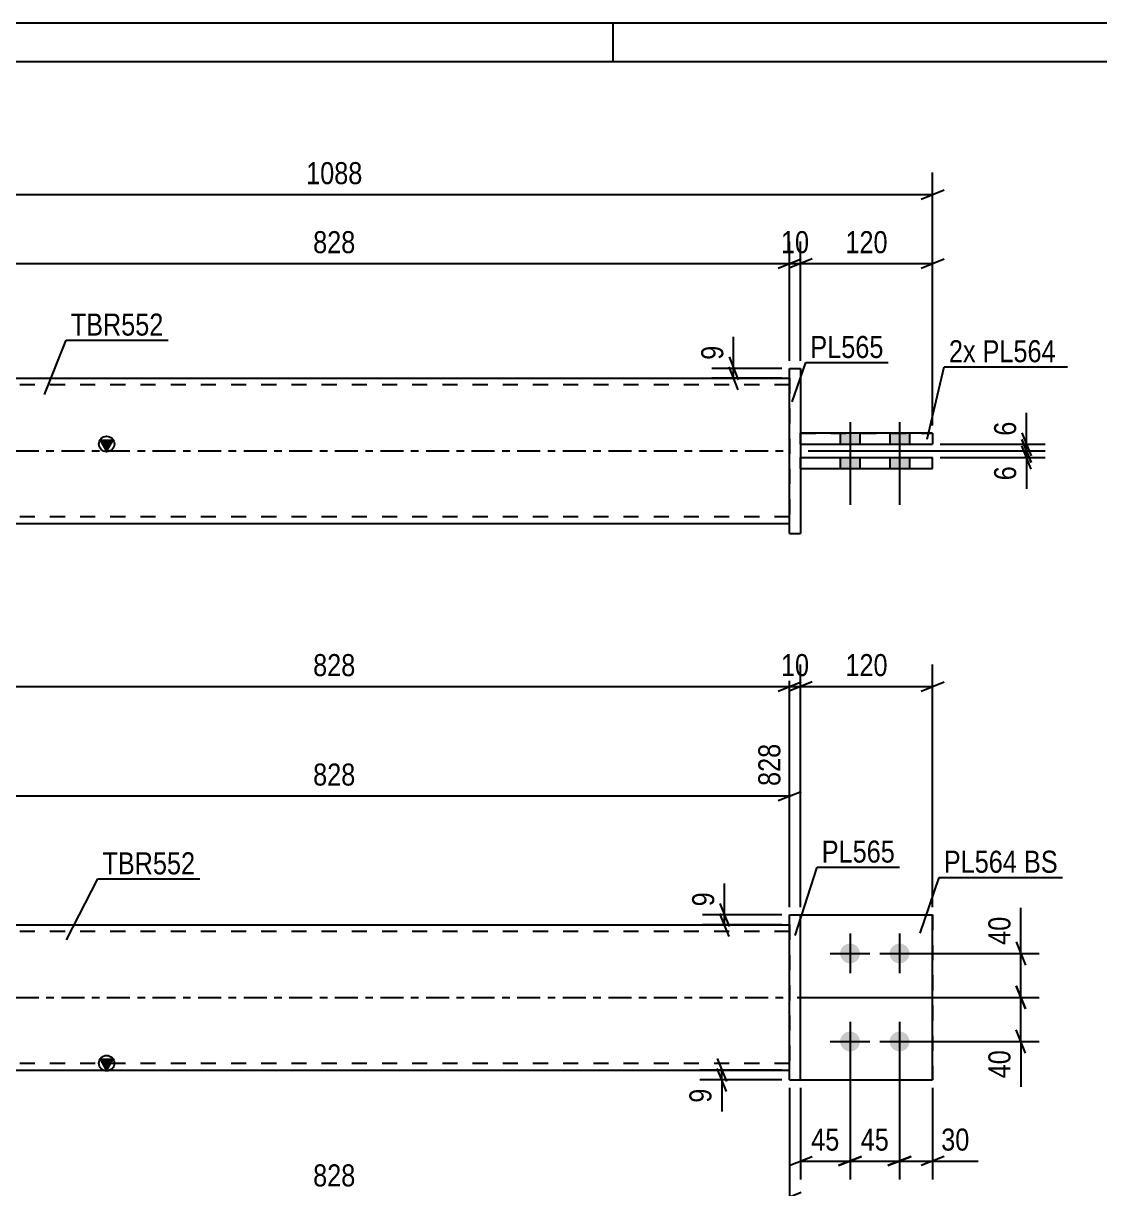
# Model space of a CAD drawing. Header units: millimetres. Extents: x 0 to 420, y 0 to 297.
# Drawn here: x 133.4 to 273.2, y 145.7 to 297 of the extents above; entities that cross this region are included whole.
import ezdxf

# ---------------------------------------------------------------- set-up
doc = ezdxf.new("R2010")
doc.units = ezdxf.units.MM
doc.linetypes.add('DXK_LINE_DOT2', pattern=[3.9198, 1.9599, -1.9599])
doc.linetypes.add('DXK_LINE_DOT3', pattern=[5.9187, 2.979, -0.9799, 0.9799, -0.9799])
doc.styles.add('Arial Narrow', font='ARIALN.TTF', dxfattribs={"height": 0.2})

# ---------------------------------------------------------------- blocks, each defined once
blk = doc.blocks.new('Unknown-585758322-1128')
at = {"color": 5, "linetype": 'Continuous'}
for p, q in [((420, 297), (0, 297)), ((210, 292), (210, 297)), ((415, 292), (5, 292))]:
    blk.add_line(p, q, dxfattribs=at)
blk = doc.blocks.new('Part-585758322-1925 - 1919')
at = {"color": 2, "linetype": 'Continuous'}
for p, q in [((234.33, 181.22), (251.47, 181.22)), ((251.47, 181.22), (251.47, 181.22)), ((251.47, 159.79), (251.47, 181.22)), ((234.33, 159.79), (251.47, 159.79))]:
    blk.add_line(p, q, dxfattribs=at)
at = {"color": 7, "linetype": 'DXK_LINE_DOT2'}
for p, q in [((234.33, 181.22), (251.47, 181.22)), ((234.33, 159.79), (234.33, 181.22)), ((251.47, 181.22), (251.47, 181.22)), ((234.33, 159.79), (234.33, 159.79)), ((234.33, 159.79), (251.47, 159.79))]:
    blk.add_line(p, q, dxfattribs=at)
blk = doc.blocks.new('Bolt-585758322-1928 - 1919')
at = {"linetype": 'Continuous'}
for points in [[(240.75, 177.51), (241.02, 177.48), (241.28, 177.39), (241.51, 177.26), (241.71, 177.08), (241.87, 176.86), (241.98, 176.62), (242.03, 176.35), (242.03, 176.09), (241.98, 175.82), (241.87, 175.58), (241.71, 175.36), (241.51, 175.18), (241.28, 175.05), (241.02, 174.96), (240.75, 174.93), (240.49, 174.96), (240.23, 175.05), (240, 175.18), (239.8, 175.36), (239.64, 175.58), (239.53, 175.82), (239.48, 176.09), (239.48, 176.35), (239.53, 176.62), (239.64, 176.86), (239.8, 177.08), (240, 177.26), (240.23, 177.39), (240.49, 177.48)], [(247.18, 177.51), (247.45, 177.48), (247.71, 177.39), (247.94, 177.26), (248.14, 177.08), (248.3, 176.86), (248.41, 176.62), (248.46, 176.35), (248.46, 176.09), (248.41, 175.82), (248.3, 175.58), (248.14, 175.36), (247.94, 175.18), (247.71, 175.05), (247.45, 174.96), (247.18, 174.93), (246.92, 174.96), (246.66, 175.05), (246.43, 175.18), (246.23, 175.36), (246.07, 175.58), (245.96, 175.82), (245.9, 176.09), (245.9, 176.35), (245.96, 176.62), (246.07, 176.86), (246.23, 177.08), (246.43, 177.26), (246.66, 177.39), (246.92, 177.48)], [(240.75, 166.08), (241.02, 166.05), (241.28, 165.97), (241.51, 165.83), (241.71, 165.65), (241.87, 165.43), (241.98, 165.19), (242.03, 164.93), (242.03, 164.66), (241.98, 164.39), (241.87, 164.15), (241.71, 163.93), (241.51, 163.75), (241.28, 163.62), (241.02, 163.53), (240.75, 163.51), (240.49, 163.53), (240.23, 163.62), (240, 163.75), (239.8, 163.93), (239.64, 164.15), (239.53, 164.39), (239.48, 164.66), (239.48, 164.93), (239.53, 165.19), (239.64, 165.43), (239.8, 165.65), (240, 165.83), (240.23, 165.97), (240.49, 166.05)], [(247.18, 166.08), (247.45, 166.05), (247.71, 165.97), (247.94, 165.83), (248.14, 165.65), (248.3, 165.43), (248.41, 165.19), (248.46, 164.93), (248.46, 164.66), (248.41, 164.39), (248.3, 164.15), (248.14, 163.93), (247.94, 163.75), (247.71, 163.62), (247.45, 163.53), (247.18, 163.51), (246.92, 163.53), (246.66, 163.62), (246.43, 163.75), (246.23, 163.93), (246.07, 164.15), (245.96, 164.39), (245.9, 164.66), (245.9, 164.93), (245.96, 165.19), (246.07, 165.43), (246.23, 165.65), (246.43, 165.83), (246.66, 165.97), (246.92, 166.05)]]:
    blk.add_hatch(color=1, dxfattribs=at).paths.add_polyline_path(points)
at = {"color": 1, "linetype": 'Continuous'}
for p, q in [((240.75, 178.79), (240.75, 173.65)), ((247.18, 178.79), (247.18, 173.65)), ((238.18, 176.22), (243.33, 176.22)), ((244.61, 176.22), (249.75, 176.22)), ((240.75, 167.36), (240.75, 162.22)), ((247.18, 167.36), (247.18, 162.22)), ((238.18, 164.79), (243.33, 164.79)), ((244.61, 164.79), (249.75, 164.79))]:
    blk.add_line(p, q, dxfattribs=at)
blk = doc.blocks.new('Part-585758322-1958 - 1919')
at = {"color": 2, "linetype": 'Continuous'}
for p, q in [((232.9, 181.22), (234.33, 181.22)), ((232.9, 159.79), (232.9, 181.22)), ((234.33, 159.79), (234.33, 181.22)), ((232.9, 159.79), (232.9, 159.79)), ((232.9, 159.79), (234.33, 159.79))]:
    blk.add_line(p, q, dxfattribs=at)
at = {"color": 7, "linetype": 'DXK_LINE_DOT2'}
for p, q in [((232.9, 181.22), (234.33, 181.22)), ((232.9, 159.79), (234.33, 159.79))]:
    blk.add_line(p, q, dxfattribs=at)
blk = doc.blocks.new('Part-585758322-1963 - 1919')
at = {"color": 7, "linetype": 'DXK_LINE_DOT2'}
for p, q in [((234.33, 181.22), (251.47, 181.22)), ((234.33, 159.79), (234.33, 181.22)), ((234.33, 181.22), (251.47, 181.22)), ((251.47, 181.22), (251.47, 181.22)), ((251.47, 181.22), (251.47, 159.79)), ((234.33, 159.79), (234.33, 159.79)), ((234.33, 159.79), (251.47, 159.79)), ((234.33, 159.79), (251.47, 159.79))]:
    blk.add_line(p, q, dxfattribs=at)
blk = doc.blocks.new('Part-585758322-1968 - 1919')
at = {"linetype": 'Continuous'}
blk.add_hatch(color=2, dxfattribs=at).paths.add_polyline_path([(144.23, 161.08), (143.43, 162.48), (145.03, 162.48)])
at = {"color": 2, "linetype": 'Continuous'}
for p, q in [((114.68, 179.93), (232.9, 179.93)), ((144.23, 161.08), (143.43, 162.48)), ((143.43, 162.48), (145.03, 162.48)), ((145.03, 162.48), (144.23, 161.08)), ((114.68, 161.08), (232.9, 161.08))]:
    blk.add_line(p, q, dxfattribs=at)
at = {"color": 7, "linetype": 'DXK_LINE_DOT2'}
for p, q in [((114.68, 161.08), (114.68, 179.93)), ((232.9, 179.08), (114.68, 179.08)), ((232.9, 179.93), (232.9, 161.08)), ((232.9, 161.93), (114.68, 161.93))]:
    blk.add_line(p, q, dxfattribs=at)
at = {"color": 7, "linetype": 'DXK_LINE_DOT3'}
blk.add_line((114.68, 170.51), (232.9, 170.51), dxfattribs=at)
at = {"color": 2, "linetype": 'Continuous'}
blk.add_circle((144.23, 161.98), 1, dxfattribs=at)
blk = doc.blocks.new('Part-585758322-2291 - 2280')
at = {"color": 2, "linetype": 'Continuous'}
for p, q in [((232.9, 252.19), (232.9, 252.19)), ((232.9, 230.76), (232.9, 252.19)), ((232.9, 252.19), (234.33, 252.19)), ((234.33, 252.19), (234.33, 252.19)), ((234.33, 252.19), (234.33, 230.76)), ((232.9, 230.76), (234.33, 230.76)), ((232.9, 230.76), (232.9, 230.76)), ((234.33, 230.76), (234.33, 230.76))]:
    blk.add_line(p, q, dxfattribs=at)
at = {"color": 7, "linetype": 'DXK_LINE_DOT2'}
for p, q in [((232.9, 252.19), (232.9, 252.19)), ((232.9, 252.19), (234.33, 252.19)), ((232.9, 230.76), (234.33, 230.76))]:
    blk.add_line(p, q, dxfattribs=at)
blk = doc.blocks.new('Part-585758322-2306 - 2280')
at = {"color": 2, "linetype": 'Continuous'}
for p, q in [((234.33, 240.62), (251.47, 240.62)), ((234.33, 239.19), (234.33, 240.62)), ((251.47, 239.19), (251.47, 240.62)), ((234.33, 239.19), (234.33, 239.19)), ((234.33, 239.19), (251.47, 239.19))]:
    blk.add_line(p, q, dxfattribs=at)
at = {"color": 7, "linetype": 'DXK_LINE_DOT2'}
for p, q in [((234.33, 240.62), (251.47, 240.62)), ((234.33, 239.19), (251.47, 239.19))]:
    blk.add_line(p, q, dxfattribs=at)
blk = doc.blocks.new('Part-585758322-2301 - 2280')
at = {"linetype": 'Continuous'}
blk.add_hatch(color=2, dxfattribs=at).paths.add_polyline_path([(144.23, 241.47), (143.43, 242.87), (145.03, 242.87)])
at = {"color": 2, "linetype": 'Continuous'}
for p, q in [((114.68, 250.9), (232.9, 250.9)), ((144.23, 241.47), (143.43, 242.87)), ((143.43, 242.87), (145.03, 242.87)), ((145.03, 242.87), (144.23, 241.47)), ((114.68, 232.04), (232.9, 232.04))]:
    blk.add_line(p, q, dxfattribs=at)
at = {"color": 7, "linetype": 'DXK_LINE_DOT2'}
for p, q in [((114.68, 250.9), (114.68, 232.04)), ((232.9, 250.04), (114.68, 250.04)), ((232.9, 250.9), (232.9, 232.04)), ((232.9, 232.9), (114.68, 232.9))]:
    blk.add_line(p, q, dxfattribs=at)
at = {"color": 7, "linetype": 'DXK_LINE_DOT3'}
blk.add_line((114.68, 241.47), (232.9, 241.47), dxfattribs=at)
at = {"color": 2, "linetype": 'Continuous'}
blk.add_circle((144.23, 242.37), 1, dxfattribs=at)
blk = doc.blocks.new('Part-585758322-2311 - 2280')
at = {"color": 2, "linetype": 'Continuous'}
for p, q in [((251.47, 243.76), (234.33, 243.76)), ((234.33, 242.33), (234.33, 243.76)), ((251.47, 243.76), (251.47, 242.33)), ((234.33, 242.33), (234.33, 242.33)), ((234.33, 242.33), (251.47, 242.33))]:
    blk.add_line(p, q, dxfattribs=at)
at = {"color": 7, "linetype": 'DXK_LINE_DOT2'}
for p, q in [((234.33, 243.76), (234.33, 243.76)), ((234.33, 243.76), (251.47, 243.76)), ((251.47, 243.76), (251.47, 243.76)), ((234.33, 242.33), (251.47, 242.33))]:
    blk.add_line(p, q, dxfattribs=at)
blk = doc.blocks.new('Bolt-585758322-2323 - 2280')
at = {"linetype": 'Continuous'}
for points in [[(242.04, 243.76), (239.47, 243.76), (239.47, 242.33), (242.04, 242.33)], [(242.04, 243.76), (239.47, 243.76), (239.47, 242.33), (242.04, 242.33)], [(248.47, 243.76), (245.9, 243.76), (245.9, 242.33), (248.47, 242.33)], [(248.47, 243.76), (245.9, 243.76), (245.9, 242.33), (248.47, 242.33)], [(242.04, 240.62), (239.47, 240.62), (239.47, 239.19), (242.04, 239.19)], [(242.04, 240.62), (239.47, 240.62), (239.47, 239.19), (242.04, 239.19)], [(248.47, 240.62), (245.9, 240.62), (245.9, 239.19), (248.47, 239.19)], [(248.47, 240.62), (245.9, 240.62), (245.9, 239.19), (248.47, 239.19)]]:
    blk.add_hatch(color=1, dxfattribs=at).paths.add_polyline_path(points)
at = {"color": 1, "linetype": 'Continuous'}
for p, q in [((240.75, 245.19), (240.75, 234.47)), ((240.75, 245.19), (240.75, 234.47)), ((247.18, 245.19), (247.18, 234.47)), ((247.18, 245.19), (247.18, 234.47)), ((239.47, 243.76), (239.47, 242.33)), ((239.47, 243.76), (239.47, 242.33)), ((242.04, 243.76), (242.04, 242.33)), ((242.04, 243.76), (242.04, 242.33)), ((245.9, 243.76), (245.9, 242.33)), ((245.9, 243.76), (245.9, 242.33)), ((248.47, 243.76), (248.47, 242.33)), ((248.47, 243.76), (248.47, 242.33)), ((239.47, 240.62), (239.47, 239.19)), ((239.47, 240.62), (239.47, 239.19)), ((242.04, 240.62), (242.04, 239.19)), ((242.04, 240.62), (242.04, 239.19)), ((245.9, 240.62), (245.9, 239.19)), ((245.9, 240.62), (245.9, 239.19)), ((248.47, 240.62), (248.47, 239.19)), ((248.47, 240.62), (248.47, 239.19))]:
    blk.add_line(p, q, dxfattribs=at)
blk = doc.blocks.new('StraightDimension-585758322-2059 - 1919')
at = {"color": 7, "linetype": 'Continuous'}
for p, q in [((223.86, 182.72), (225.06, 179.72)), ((231.9, 181.22), (221.61, 181.22)), ((225.06, 178.43), (223.86, 181.43)), ((224.46, 179.93), (224.46, 181.22)), ((231.9, 179.93), (221.61, 179.93))]:
    blk.add_line(p, q, dxfattribs=at)
at = {"color": 0}
blk.add_wipeout([(223.71, 184.77), (219.51, 184.77), (219.51, 181.74), (223.71, 181.74)], dxfattribs=at)
at = {"color": 7, "linetype": 'Continuous'}
blk.add_line((224.46, 181.22), (224.46, 185.3), dxfattribs=at)
blk.add_line((224.46, 181.22), (224.46, 185.3), dxfattribs=at)
at = {"color": 3, "style": 'Arial Narrow'}
blk.add_text('9', height=2.86, rotation=90.0002, dxfattribs=at).set_placement((223.11, 182.34))
blk = doc.blocks.new('StraightDimension-585758322-2189 - 1919')
at = {"color": 7, "linetype": 'Continuous'}
for p, q in [((114.68, 158.79), (114.68, 141.49)), ((232.9, 158.79), (232.9, 137.84)), ((116.18, 145.22), (113.18, 144.02)), ((114.68, 144.62), (232.9, 144.62)), ((231.4, 144.02), (234.4, 145.22))]:
    blk.add_line(p, q, dxfattribs=at)
at = {"color": 0}
blk.add_wipeout([(177.13, 145.37), (177.13, 149.57), (170.44, 149.57), (170.44, 145.37)], dxfattribs=at)
at = {"color": 0, "linetype": 'Continuous'}
for points in [[(114.08, 143.92), (109.88, 143.92), (109.88, 140.89), (114.08, 140.89)], [(232.3, 143.92), (228.1, 143.92), (228.1, 137.24), (232.3, 137.24)]]:
    blk.add_wipeout(points, dxfattribs=at)
at = {"color": 3, "style": 'Arial Narrow'}
blk.add_text('828', height=2.863, dxfattribs=at).set_placement((171.04, 145.97))
at = {"color": 3, "linetype": 'Continuous', "style": 'Arial Narrow'}
for s, height, p in [('0', 2.86, (113.48, 141.49)), ('828', 2.863, (231.7, 137.84))]:
    blk.add_text(s, height=height, rotation=90.0002, dxfattribs=at).set_placement(p)
blk = doc.blocks.new('StraightDimension-585758322-2121 - 1919')
at = {"color": 7, "linetype": 'Continuous'}
for p, q in [((247.18, 163.79), (247.18, 146.87)), ((251.47, 158.79), (251.47, 146.87)), ((245.68, 148.67), (248.68, 149.87)), ((252.97, 149.87), (249.97, 148.67)), ((247.18, 149.27), (251.47, 149.27))]:
    blk.add_line(p, q, dxfattribs=at)
at = {"color": 0}
blk.add_wipeout([(256.85, 150.02), (256.85, 154.22), (251.99, 154.22), (251.99, 150.02)], dxfattribs=at)
at = {"color": 7, "linetype": 'Continuous'}
blk.add_line((251.47, 149.27), (257.37, 149.27), dxfattribs=at)
blk.add_line((251.47, 149.27), (257.37, 149.27), dxfattribs=at)
at = {"color": 3, "style": 'Arial Narrow'}
blk.add_text('30', height=2.863, dxfattribs=at).set_placement((252.59, 150.62))
blk = doc.blocks.new('StraightDimension-585758322-2010 - 1919')
at = {"color": 7, "linetype": 'Continuous'}
for p, q in [((114.68, 182.22), (114.68, 213.73)), ((232.9, 182.22), (232.9, 213.73)), ((116.18, 211.48), (113.18, 210.28)), ((114.68, 210.88), (232.9, 210.88)), ((231.4, 210.28), (234.4, 211.48))]:
    blk.add_line(p, q, dxfattribs=at)
at = {"color": 0}
blk.add_wipeout([(177.13, 211.63), (177.13, 215.83), (170.44, 215.83), (170.44, 211.63)], dxfattribs=at)
at = {"color": 3, "style": 'Arial Narrow'}
blk.add_text('828', height=2.863, dxfattribs=at).set_placement((171.04, 212.23))
blk = doc.blocks.new('StraightDimension-585758322-2019 - 1919')
at = {"color": 7, "linetype": 'Continuous'}
for p, q in [((232.9, 182.22), (232.9, 213.73)), ((234.33, 182.22), (234.33, 213.73)), ((231.4, 210.28), (234.4, 211.48)), ((235.83, 211.48), (232.83, 210.28)), ((232.9, 210.88), (234.33, 210.88))]:
    blk.add_line(p, q, dxfattribs=at)
at = {"color": 0}
blk.add_wipeout([(236.04, 211.63), (236.04, 215.83), (231.18, 215.83), (231.18, 211.63)], dxfattribs=at)
at = {"color": 3, "style": 'Arial Narrow'}
blk.add_text('10', height=2.863, dxfattribs=at).set_placement((231.78, 212.23))
blk = doc.blocks.new('StraightDimension-585758322-2036 - 1919')
at = {"color": 7, "linetype": 'Continuous'}
for p, q in [((234.33, 182.22), (234.33, 213.73)), ((251.47, 182.22), (251.47, 213.73)), ((235.83, 211.48), (232.83, 210.28)), ((234.33, 210.88), (251.47, 210.88)), ((249.97, 210.28), (252.97, 211.48))]:
    blk.add_line(p, q, dxfattribs=at)
at = {"color": 0}
blk.add_wipeout([(246.24, 211.63), (246.24, 215.83), (239.55, 215.83), (239.55, 211.63)], dxfattribs=at)
at = {"color": 3, "style": 'Arial Narrow'}
blk.add_text('120', height=2.863, dxfattribs=at).set_placement((240.15, 212.23))
blk = doc.blocks.new('StraightDimension-585758322-2066 - 1919')
at = {"color": 7, "linetype": 'Continuous'}
for p, q in [((262.33, 177.72), (263.53, 174.72)), ((248.18, 176.22), (265.33, 176.22)), ((262.93, 170.51), (262.93, 176.22)), ((263.53, 169.01), (262.33, 172.01)), ((233.9, 170.51), (265.33, 170.51))]:
    blk.add_line(p, q, dxfattribs=at)
at = {"color": 0}
blk.add_wipeout([(262.18, 181.6), (257.98, 181.6), (257.98, 176.74), (262.18, 176.74)], dxfattribs=at)
at = {"color": 7, "linetype": 'Continuous'}
blk.add_line((262.93, 176.22), (262.93, 182.13), dxfattribs=at)
blk.add_line((262.93, 176.22), (262.93, 182.13), dxfattribs=at)
at = {"color": 3, "style": 'Arial Narrow'}
blk.add_text('40', height=2.863, rotation=90.0002, dxfattribs=at).set_placement((261.58, 177.34))
blk = doc.blocks.new('StraightDimension-585758322-2081 - 1919')
at = {"color": 7, "linetype": 'Continuous'}
for p, q in [((262.33, 172.01), (263.53, 169.01)), ((233.9, 170.51), (265.33, 170.51)), ((262.93, 164.79), (262.93, 170.51)), ((263.53, 163.29), (262.33, 166.29)), ((248.18, 164.79), (265.33, 164.79))]:
    blk.add_line(p, q, dxfattribs=at)
at = {"color": 0}
blk.add_wipeout([(262.18, 164.27), (257.98, 164.27), (257.98, 159.41), (262.18, 159.41)], dxfattribs=at)
at = {"color": 7, "linetype": 'Continuous'}
blk.add_line((262.93, 164.79), (262.93, 158.88), dxfattribs=at)
blk.add_line((262.93, 164.79), (262.93, 158.88), dxfattribs=at)
at = {"color": 3, "style": 'Arial Narrow'}
blk.add_text('40', height=2.863, rotation=90.0002, dxfattribs=at).set_placement((261.58, 160.01))
blk = doc.blocks.new('StraightDimension-585758322-2095 - 1919')
at = {"color": 7, "linetype": 'Continuous'}
for p, q in [((240.75, 163.79), (240.75, 146.87)), ((234.33, 158.79), (234.33, 146.87)), ((232.83, 148.67), (235.83, 149.87)), ((242.25, 149.87), (239.25, 148.67)), ((234.33, 149.27), (240.75, 149.27))]:
    blk.add_line(p, q, dxfattribs=at)
at = {"color": 0}
blk.add_wipeout([(239.97, 150.02), (239.97, 154.22), (235.11, 154.22), (235.11, 150.02)], dxfattribs=at)
at = {"color": 3, "style": 'Arial Narrow'}
blk.add_text('45', height=2.863, dxfattribs=at).set_placement((235.71, 150.62))
blk = doc.blocks.new('StraightDimension-585758322-2111 - 1919')
at = {"color": 7, "linetype": 'Continuous'}
for p, q in [((240.75, 163.79), (240.75, 146.87)), ((247.18, 163.79), (247.18, 146.87)), ((239.25, 148.67), (242.25, 149.87)), ((248.68, 149.87), (245.68, 148.67)), ((240.75, 149.27), (247.18, 149.27))]:
    blk.add_line(p, q, dxfattribs=at)
at = {"color": 0}
blk.add_wipeout([(246.4, 150.02), (246.4, 154.22), (241.54, 154.22), (241.54, 150.02)], dxfattribs=at)
at = {"color": 3, "style": 'Arial Narrow'}
blk.add_text('45', height=2.863, dxfattribs=at).set_placement((242.14, 150.62))
blk = doc.blocks.new('StraightDimension-585758322-2135 - 1919')
at = {"color": 7, "linetype": 'Continuous'}
for p, q in [((223.5, 162.58), (224.7, 159.58)), ((231.9, 161.08), (221.25, 161.08)), ((224.7, 158.29), (223.5, 161.29)), ((224.1, 159.79), (224.1, 161.08)), ((231.9, 159.79), (221.25, 159.79))]:
    blk.add_line(p, q, dxfattribs=at)
at = {"color": 0}
blk.add_wipeout([(223.35, 159.27), (219.15, 159.27), (219.15, 156.24), (223.35, 156.24)], dxfattribs=at)
at = {"color": 7, "linetype": 'Continuous'}
blk.add_line((224.1, 159.79), (224.1, 155.71), dxfattribs=at)
blk.add_line((224.1, 159.79), (224.1, 155.71), dxfattribs=at)
at = {"color": 3, "style": 'Arial Narrow'}
blk.add_text('9', height=2.86, rotation=90.0002, dxfattribs=at).set_placement((222.75, 156.84))
blk = doc.blocks.new('StraightDimension-585758322-2225 - 1919')
at = {"color": 7, "linetype": 'Continuous'}
for p, q in [((232.9, 182.22), (232.9, 203.45)), ((114.68, 180.93), (114.68, 199.79)), ((116.18, 197.27), (113.18, 196.07)), ((231.4, 196.07), (234.4, 197.27)), ((114.68, 196.67), (232.9, 196.67))]:
    blk.add_line(p, q, dxfattribs=at)
at = {"color": 0, "linetype": 'Continuous'}
for points in [[(232.3, 204.05), (228.1, 204.05), (228.1, 197.37), (232.3, 197.37)], [(114.08, 200.39), (109.88, 200.39), (109.88, 197.37), (114.08, 197.37)]]:
    blk.add_wipeout(points, dxfattribs=at)
at = {"color": 0}
blk.add_wipeout([(177.13, 197.42), (177.13, 201.62), (170.44, 201.62), (170.44, 197.42)], dxfattribs=at)
at = {"color": 3, "linetype": 'Continuous', "style": 'Arial Narrow'}
for s, height, p in [('828', 2.863, (231.7, 197.97)), ('0', 2.86, (113.48, 197.97))]:
    blk.add_text(s, height=height, rotation=90.0002, dxfattribs=at).set_placement(p)
at = {"color": 3, "style": 'Arial Narrow'}
blk.add_text('828', height=2.863, dxfattribs=at).set_placement((171.04, 198.02))
blk = doc.blocks.new('StraightDimension-585758322-2422 - 2280')
at = {"color": 7, "linetype": 'Continuous'}
for p, q in [((96.11, 244.76), (96.11, 277.61)), ((251.47, 244.76), (251.47, 277.61)), ((97.61, 275.36), (94.61, 274.16)), ((96.11, 274.76), (251.47, 274.76)), ((249.97, 274.16), (252.97, 275.36))]:
    blk.add_line(p, q, dxfattribs=at)
at = {"color": 0}
blk.add_wipeout([(178.04, 275.51), (178.04, 279.71), (169.53, 279.71), (169.53, 275.51)], dxfattribs=at)
at = {"color": 3, "style": 'Arial Narrow'}
blk.add_text('1088', height=2.863, dxfattribs=at).set_placement((170.13, 276.11))
blk = doc.blocks.new('StraightDimension-585758322-2381 - 2280')
at = {"color": 7, "linetype": 'Continuous'}
for p, q in [((232.9, 253.19), (232.9, 268.65)), ((234.33, 253.19), (234.33, 268.65)), ((231.4, 265.2), (234.4, 266.4)), ((235.83, 266.4), (232.83, 265.2)), ((232.9, 265.8), (234.33, 265.8))]:
    blk.add_line(p, q, dxfattribs=at)
at = {"color": 0}
blk.add_wipeout([(236.04, 266.55), (236.04, 270.75), (231.18, 270.75), (231.18, 266.55)], dxfattribs=at)
at = {"color": 3, "style": 'Arial Narrow'}
blk.add_text('10', height=2.863, dxfattribs=at).set_placement((231.78, 267.15))
blk = doc.blocks.new('StraightDimension-585758322-2341 - 2280')
at = {"color": 7, "linetype": 'Continuous'}
for p, q in [((263.07, 242.97), (264.27, 239.97)), ((235.33, 241.47), (266.07, 241.47)), ((252.47, 240.62), (266.07, 240.62)), ((264.27, 239.12), (263.07, 242.12)), ((263.67, 240.62), (263.67, 241.47))]:
    blk.add_line(p, q, dxfattribs=at)
at = {"color": 0}
blk.add_wipeout([(262.92, 240.09), (258.72, 240.09), (258.72, 237.06), (262.92, 237.06)], dxfattribs=at)
at = {"color": 7, "linetype": 'Continuous'}
blk.add_line((263.67, 240.62), (263.67, 236.54), dxfattribs=at)
blk.add_line((263.67, 240.62), (263.67, 236.54), dxfattribs=at)
at = {"color": 3, "style": 'Arial Narrow'}
blk.add_text('6', height=2.86, rotation=90.0002, dxfattribs=at).set_placement((262.32, 237.66))
blk = doc.blocks.new('StraightDimension-585758322-2350 - 2280')
at = {"color": 7, "linetype": 'Continuous'}
for p, q in [((263.07, 243.83), (264.27, 240.83)), ((252.47, 242.33), (266.07, 242.33)), ((264.27, 239.97), (263.07, 242.97)), ((263.67, 241.47), (263.67, 242.33)), ((235.33, 241.47), (266.07, 241.47))]:
    blk.add_line(p, q, dxfattribs=at)
at = {"color": 0}
blk.add_wipeout([(262.92, 245.88), (258.72, 245.88), (258.72, 242.85), (262.92, 242.85)], dxfattribs=at)
at = {"color": 7, "linetype": 'Continuous'}
blk.add_line((263.67, 242.33), (263.67, 246.41), dxfattribs=at)
blk.add_line((263.67, 242.33), (263.67, 246.41), dxfattribs=at)
at = {"color": 3, "style": 'Arial Narrow'}
blk.add_text('6', height=2.86, rotation=90.0002, dxfattribs=at).set_placement((262.32, 243.45))
blk = doc.blocks.new('StraightDimension-585758322-2360 - 2280')
at = {"color": 7, "linetype": 'Continuous'}
for p, q in [((225.04, 253.69), (226.24, 250.69)), ((231.9, 252.19), (222.79, 252.19)), ((226.24, 249.4), (225.04, 252.4)), ((225.64, 250.9), (225.64, 252.19)), ((231.9, 250.9), (222.79, 250.9))]:
    blk.add_line(p, q, dxfattribs=at)
at = {"color": 0}
blk.add_wipeout([(224.89, 255.74), (220.69, 255.74), (220.69, 252.71), (224.89, 252.71)], dxfattribs=at)
at = {"color": 7, "linetype": 'Continuous'}
blk.add_line((225.64, 252.19), (225.64, 256.27), dxfattribs=at)
blk.add_line((225.64, 252.19), (225.64, 256.27), dxfattribs=at)
at = {"color": 3, "style": 'Arial Narrow'}
blk.add_text('9', height=2.86, rotation=90.0002, dxfattribs=at).set_placement((224.29, 253.31))
blk = doc.blocks.new('StraightDimension-585758322-2371 - 2280')
at = {"color": 7, "linetype": 'Continuous'}
for p, q in [((234.33, 253.19), (234.33, 268.65)), ((251.47, 244.76), (251.47, 268.65)), ((235.83, 266.4), (232.83, 265.2)), ((249.97, 265.2), (252.97, 266.4)), ((234.33, 265.8), (251.47, 265.8))]:
    blk.add_line(p, q, dxfattribs=at)
at = {"color": 0}
blk.add_wipeout([(246.24, 266.55), (246.24, 270.75), (239.55, 270.75), (239.55, 266.55)], dxfattribs=at)
at = {"color": 3, "style": 'Arial Narrow'}
blk.add_text('120', height=2.863, dxfattribs=at).set_placement((240.15, 267.15))
blk = doc.blocks.new('StraightDimension-585758322-2391 - 2280')
at = {"color": 7, "linetype": 'Continuous'}
for p, q in [((114.68, 253.19), (114.68, 268.65)), ((232.9, 253.19), (232.9, 268.65)), ((116.18, 266.4), (113.18, 265.2)), ((231.4, 265.2), (234.4, 266.4)), ((114.68, 265.8), (232.9, 265.8))]:
    blk.add_line(p, q, dxfattribs=at)
at = {"color": 0}
blk.add_wipeout([(177.13, 266.55), (177.13, 270.75), (170.44, 270.75), (170.44, 266.55)], dxfattribs=at)
at = {"color": 3, "style": 'Arial Narrow'}
blk.add_text('828', height=2.863, dxfattribs=at).set_placement((171.04, 267.15))
blk = doc.blocks.new('Mark-585758322-1954 - 1919')
at = {"color": 0}
blk.add_wipeout([(246.59, 188.02), (246.59, 191.02), (237.08, 191.02), (237.08, 188.02)], dxfattribs=at)
blk.add_wipeout([(246.59, 188.02), (246.59, 191.02), (237.08, 191.02), (237.08, 188.02)], dxfattribs=at)
at = {"color": 30, "linetype": 'Continuous'}
for p, q in [((233.63, 178.54), (236.48, 187.42)), ((236.48, 187.42), (247.19, 187.42))]:
    blk.add_line(p, q, dxfattribs=at)
at = {"color": 3, "style": 'Arial Narrow'}
blk.add_text('PL565', height=2.863, dxfattribs=at).set_placement((237.08, 188.02))
blk = doc.blocks.new('Mark-585758322-1964 - 1919')
at = {"color": 0}
blk.add_wipeout([(155.74, 186.49), (155.74, 189.49), (143.68, 189.49), (143.68, 186.49)], dxfattribs=at)
blk.add_wipeout([(155.74, 186.49), (155.74, 189.49), (143.68, 189.49), (143.68, 186.49)], dxfattribs=at)
at = {"color": 30, "linetype": 'Continuous'}
for p, q in [((139, 177.99), (143.08, 185.89)), ((143.08, 185.89), (156.34, 185.89))]:
    blk.add_line(p, q, dxfattribs=at)
at = {"color": 3, "style": 'Arial Narrow'}
blk.add_text('TBR552', height=2.863, dxfattribs=at).set_placement((143.68, 186.49))
blk = doc.blocks.new('MarkSet-585758322-2271 - 1919')
at = {"color": 0}
for points in [[(262.44, 186.7), (262.44, 189.7), (252.93, 189.7), (252.93, 186.7)], [(267.72, 186.7), (267.72, 189.7), (263.34, 189.7), (263.34, 186.7)]]:
    blk.add_wipeout(points, dxfattribs=at)
for points in [[(262.44, 186.7), (262.44, 189.7), (252.93, 189.7), (252.93, 186.7)], [(267.72, 186.7), (267.72, 189.7), (263.34, 189.7), (263.34, 186.7)]]:
    blk.add_wipeout(points, dxfattribs=at)
at = {"color": 30, "linetype": 'Continuous'}
for p, q in [((249.84, 178.86), (252.33, 186.1)), ((252.33, 186.1), (268.32, 186.1))]:
    blk.add_line(p, q, dxfattribs=at)
at = {"color": 3, "style": 'Arial Narrow'}
for s, p in [('PL564', (252.93, 186.7)), ('BS', (263.34, 186.7))]:
    blk.add_text(s, height=2.863, dxfattribs=at).set_placement(p)
blk = doc.blocks.new('Mark-585758322-2287 - 2280')
at = {"color": 0}
blk.add_wipeout([(245.1, 253.54), (245.1, 256.54), (235.6, 256.54), (235.6, 253.54)], dxfattribs=at)
blk.add_wipeout([(245.1, 253.54), (245.1, 256.54), (235.6, 256.54), (235.6, 253.54)], dxfattribs=at)
at = {"color": 30, "linetype": 'Continuous'}
for p, q in [((233.22, 247.86), (235, 252.94)), ((235, 252.94), (245.7, 252.94))]:
    blk.add_line(p, q, dxfattribs=at)
at = {"color": 3, "style": 'Arial Narrow'}
blk.add_text('PL565', height=2.863, dxfattribs=at).set_placement((235.6, 253.54))
blk = doc.blocks.new('Mark-585758322-2297 - 2280')
at = {"color": 0}
blk.add_wipeout([(151.62, 256.45), (151.62, 259.45), (139.56, 259.45), (139.56, 256.45)], dxfattribs=at)
blk.add_wipeout([(151.62, 256.45), (151.62, 259.45), (139.56, 259.45), (139.56, 256.45)], dxfattribs=at)
at = {"color": 30, "linetype": 'Continuous'}
for p, q in [((136.14, 248.78), (138.96, 255.85)), ((138.96, 255.85), (152.22, 255.85))]:
    blk.add_line(p, q, dxfattribs=at)
at = {"color": 3, "style": 'Arial Narrow'}
blk.add_text('TBR552', height=2.863, dxfattribs=at).set_placement((139.56, 256.45))
blk = doc.blocks.new('MarkSet-585758322-2526 - 2280')
at = {"color": 0}
for points in [[(257.06, 252.99), (257.06, 255.99), (253.59, 255.99), (253.59, 252.99)], [(267.47, 252.99), (267.47, 255.99), (257.96, 255.99), (257.96, 252.99)]]:
    blk.add_wipeout(points, dxfattribs=at)
for points in [[(257.06, 252.99), (257.06, 255.99), (253.59, 255.99), (253.59, 252.99)], [(267.47, 252.99), (267.47, 255.99), (257.96, 255.99), (257.96, 252.99)]]:
    blk.add_wipeout(points, dxfattribs=at)
at = {"color": 30, "linetype": 'Continuous'}
for p, q in [((250.78, 242.98), (252.99, 252.39)), ((252.99, 252.39), (268.97, 252.39))]:
    blk.add_line(p, q, dxfattribs=at)
at = {"color": 3, "style": 'Arial Narrow'}
for s, p in [('2x', (253.59, 252.99)), ('PL564', (257.96, 252.99))]:
    blk.add_text(s, height=2.863, dxfattribs=at).set_placement(p)

msp = doc.modelspace()

# ---------------------------------------------------------------- block references
for name in ['Unknown-585758322-1128', 'Part-585758322-2291 - 2280', 'Part-585758322-2301 - 2280', 'Bolt-585758322-2323 - 2280', 'Part-585758322-2311 - 2280', 'Part-585758322-2306 - 2280', 'Part-585758322-1958 - 1919', 'Part-585758322-1925 - 1919', 'Part-585758322-1963 - 1919', 'Part-585758322-1968 - 1919', 'Bolt-585758322-1928 - 1919']:
    msp.add_blockref(name, (0, 0))

# ---------------------------------------------------------------- next in the draw order: block references
for name in ['StraightDimension-585758322-2422 - 2280', 'StraightDimension-585758322-2341 - 2280', 'StraightDimension-585758322-2059 - 1919', 'StraightDimension-585758322-2121 - 1919', 'StraightDimension-585758322-2189 - 1919']:
    msp.add_blockref(name, (0, 0))

# ---------------------------------------------------------------- next in the draw order: block references
for name in ['StraightDimension-585758322-2381 - 2280', 'StraightDimension-585758322-2350 - 2280', 'StraightDimension-585758322-2010 - 1919', 'StraightDimension-585758322-2135 - 1919']:
    msp.add_blockref(name, (0, 0))

# ---------------------------------------------------------------- next in the draw order: block references
for name in ['StraightDimension-585758322-2371 - 2280', 'StraightDimension-585758322-2360 - 2280', 'StraightDimension-585758322-2019 - 1919']:
    msp.add_blockref(name, (0, 0))

# ---------------------------------------------------------------- next in the draw order: block references
for name in ['StraightDimension-585758322-2391 - 2280', 'MarkSet-585758322-2526 - 2280', 'StraightDimension-585758322-2036 - 1919']:
    msp.add_blockref(name, (0, 0))

# ---------------------------------------------------------------- next in the draw order: block references
for name in ['Mark-585758322-2297 - 2280', 'Mark-585758322-2287 - 2280', 'StraightDimension-585758322-2066 - 1919']:
    msp.add_blockref(name, (0, 0))

# ---------------------------------------------------------------- next in the draw order: block references
for name in ['StraightDimension-585758322-2225 - 1919', 'MarkSet-585758322-2271 - 1919', 'StraightDimension-585758322-2081 - 1919']:
    msp.add_blockref(name, (0, 0))

# ---------------------------------------------------------------- next in the draw order: block references
for name in ['Mark-585758322-1954 - 1919', 'Mark-585758322-1964 - 1919', 'StraightDimension-585758322-2095 - 1919']:
    msp.add_blockref(name, (0, 0))

# ---------------------------------------------------------------- next in the draw order: block references
msp.add_blockref('StraightDimension-585758322-2111 - 1919', (0, 0))

doc.saveas('drawing.dxf')
